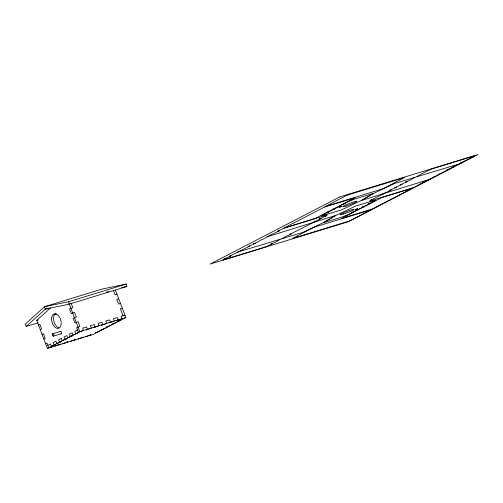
<?xml version="1.0" encoding="UTF-8"?>
<svg xmlns="http://www.w3.org/2000/svg" width="503" height="503" viewBox="0 0 503 503"><rect width="100%" height="100%" fill="white"/><g stroke="black" fill="none" stroke-linecap="round" stroke-linejoin="round"><path stroke-width="0.75" d="M126.19 284.069L68.615 301.718L44.503 306.711L45.402 309.081L69.269 304.139L126.844 286.49L126.19 284.069L102.078 289.062L44.503 306.711L25.15 324.246L26.244 326.434L45.402 309.081L48.389 308.163M115.432 290.143L125.825 317.506L93.451 334.288L47.389 348.403L36.744 320.373L50.583 307.836M38.517 325.045L39.869 324.347L41.642 329.019L40.29 329.716M42.07 334.388L43.415 333.69L45.188 338.362L43.843 339.06M45.616 343.731L46.968 343.033L48.741 347.705L52.576 346.529L51.231 347.227M47.854 345.372L50.552 343.97L51.438 346.309L56.053 344.322L54.135 344.907L53.249 342.574L55.946 341.172L56.833 343.511L58.75 342.92L61.454 341.524L59.53 342.109L58.644 339.776L61.341 338.374L62.227 340.713L66.849 338.726L64.925 339.318L64.038 336.979L66.736 335.583L67.628 337.915L72.243 335.929L70.326 336.52L69.439 334.181L72.136 332.785L73.023 335.117L77.638 333.131L75.72 333.722L74.834 331.383L77.531 329.987M47.389 348.403L79.77 331.622L125.825 317.506M55.066 346.051L60.253 344.178L58.908 344.876M62.743 343.7L67.93 341.82L66.585 342.524M70.42 341.342L75.607 339.468L74.262 340.166M78.097 338.991L83.284 337.117L81.939 337.815M85.774 336.639L90.961 334.765L89.616 335.463M280.033 239.39L275.204 242.301L270.589 244.288L272.507 243.697L265.194 247.086L222.967 260.026L225.671 258.63L223.747 259.215L231.066 255.832L229.148 256.417L249.953 246.042L248.029 246.633L250.727 245.231L252.651 244.647L255.348 243.245L253.43 243.836L258.045 241.849L261.522 239.642L263.44 239.051L269.614 235.442L279.63 230.663L277.713 231.248L280.41 229.852L285.025 227.865L327.246 214.919L324.548 216.321L326.466 215.73L319.154 219.113L321.071 218.528L318.374 219.924L312.407 222.609M281.95 238.806L286.779 235.894L288.697 235.31L291.394 233.908L289.476 234.499L314.325 222.024M382.613 194.007L388.58 191.316L391.277 189.92L389.36 190.511L396.672 187.122L394.754 187.713L402.073 184.324L400.149 184.915L407.468 181.533L405.55 182.117L410.165 180.131L414.988 177.226M384.531 193.416L370.472 200.295L372.39 199.71L369.692 201.106L411.919 188.166L416.534 186.179L420.011 183.972L424.626 181.985L422.709 182.57L425.406 181.174L427.324 180.583L433.498 176.974L435.422 176.39L438.899 174.183L448.909 169.398L446.991 169.983L449.688 168.587L454.303 166.6L452.386 167.191L455.083 165.789L462.402 162.406L460.484 162.991L473.191 156.81L471.273 157.401L473.971 155.999L431.75 168.945L421.734 173.73L416.912 176.635M459.704 163.802L393.88 183.696L373.855 193.265L361.506 200.477L430.021 179.187M266.917 236.844L335.438 215.554L323.089 222.766L303.064 232.336L237.24 252.223M106.592 292.111L108.818 291.426M116.954 294.148L115.036 294.733L113.515 290.734M54.085 314.777L56.311 314.092M36.744 320.373L38.021 319.983M26.244 326.434L38.209 322.769M118.727 298.82L116.809 299.404L118.582 304.076L120.506 303.491M122.279 308.163L120.362 308.748L123.021 315.758M52.639 333.772L60.681 331.307M53.525 336.111L61.567 333.646M124.939 315.167L121.104 316.343L121.99 318.682L120.638 319.38L116.803 320.556L118.148 319.858L117.262 317.519L113.427 318.701L114.313 321.033L109.126 322.907L110.471 322.209L109.585 319.877L105.749 321.052L106.636 323.385L105.284 324.089L101.449 325.265L102.794 324.567L101.908 322.228L98.072 323.404L98.959 325.743L93.772 327.616L95.117 326.919L94.231 324.58L90.395 325.755L91.282 328.094L86.095 329.968L87.447 329.27L86.554 326.937L82.718 328.113L83.605 330.446L78.418 332.326L76.645 327.654L79.914 326.365L78.135 321.694L74.872 322.983L73.092 318.311L76.362 317.022L74.589 312.35L71.319 313.639L69.546 308.968L72.816 307.679L71.036 303.007M121.783 319.6L117.161 321.587L119.085 321.002M116.382 322.398L111.767 324.385L113.684 323.8M110.987 325.196L106.372 327.183L108.29 326.592M105.592 327.994L100.977 329.981L102.895 329.39M100.198 330.792L95.576 332.779L97.5 332.187M121.625 287.571L126.844 286.49M69.118 303.598L79.77 331.622M68.615 301.718L69.269 304.139M58.851 327.736A7.526 4.508 73 0 1 53.808 321.121A7.526 4.508 73 0 1 55.462 313.646M60.039 331.754A1.251 0.755 73 0 1 61.435 332.238A1.251 0.755 73 0 1 60.806 333.778M339.274 207.261L341.543 206.456L339.274 207.261M355.464 209.512L357.734 208.714L355.464 209.512M373.496 193.309L361.148 200.521L341.122 210.091L321.354 215.862L324.058 214.46L322.134 215.051L326.755 213.065L329.452 211.669L327.535 212.253L332.15 210.267L334.847 208.871L332.929 209.455L337.544 207.469L341.021 205.262L345.636 203.275L343.719 203.866L346.416 202.464L354.301 199.194L373.496 193.309M335.797 215.504L323.448 222.722L342.637 216.837L350.522 213.561L353.219 212.165L351.301 212.75L361.317 207.972L364.015 206.57L362.097 207.161L366.712 205.174L369.409 203.772L367.492 204.363L374.804 200.98L372.886 201.565L375.584 200.169L355.822 205.941L335.797 215.504M339.67 196.956L210.166 264.075L348.346 221.716L477.85 154.597L339.67 196.956M347.145 195.139L325.34 206.444L382.915 188.795L404.72 177.49L347.145 195.139M324.435 207.085L283.962 228.06L314.985 218.554L355.458 197.578L324.435 207.085M314.029 227.237L292.218 238.535L349.792 220.886L371.604 209.588L314.029 227.237M381.953 197.478L341.48 218.453L372.509 208.94L412.976 187.965L381.953 197.478M346.045 206.004A7.526 0.654 -20.8 0 0 356.828 201.382A7.526 0.654 -20.8 0 0 346.51 204.614A7.526 0.654 -20.8 0 0 346.045 206.004M343.398 214.033A7.526 0.654 -20.8 0 0 354.181 209.405A7.526 0.654 -20.8 0 0 343.863 212.643A7.526 0.654 -20.8 0 0 343.398 214.033M52.293 334.363A1.251 0.755 73 0 0 53.337 336.161A1.251 0.755 73 0 0 53.62 334.3A1.251 0.755 73 0 0 52.293 334.363M51.614 317.99A7.526 4.508 73 0 0 58.159 328.421A7.526 4.508 73 0 0 59.436 316.978A7.526 4.508 73 0 0 51.614 317.99"/></g></svg>
